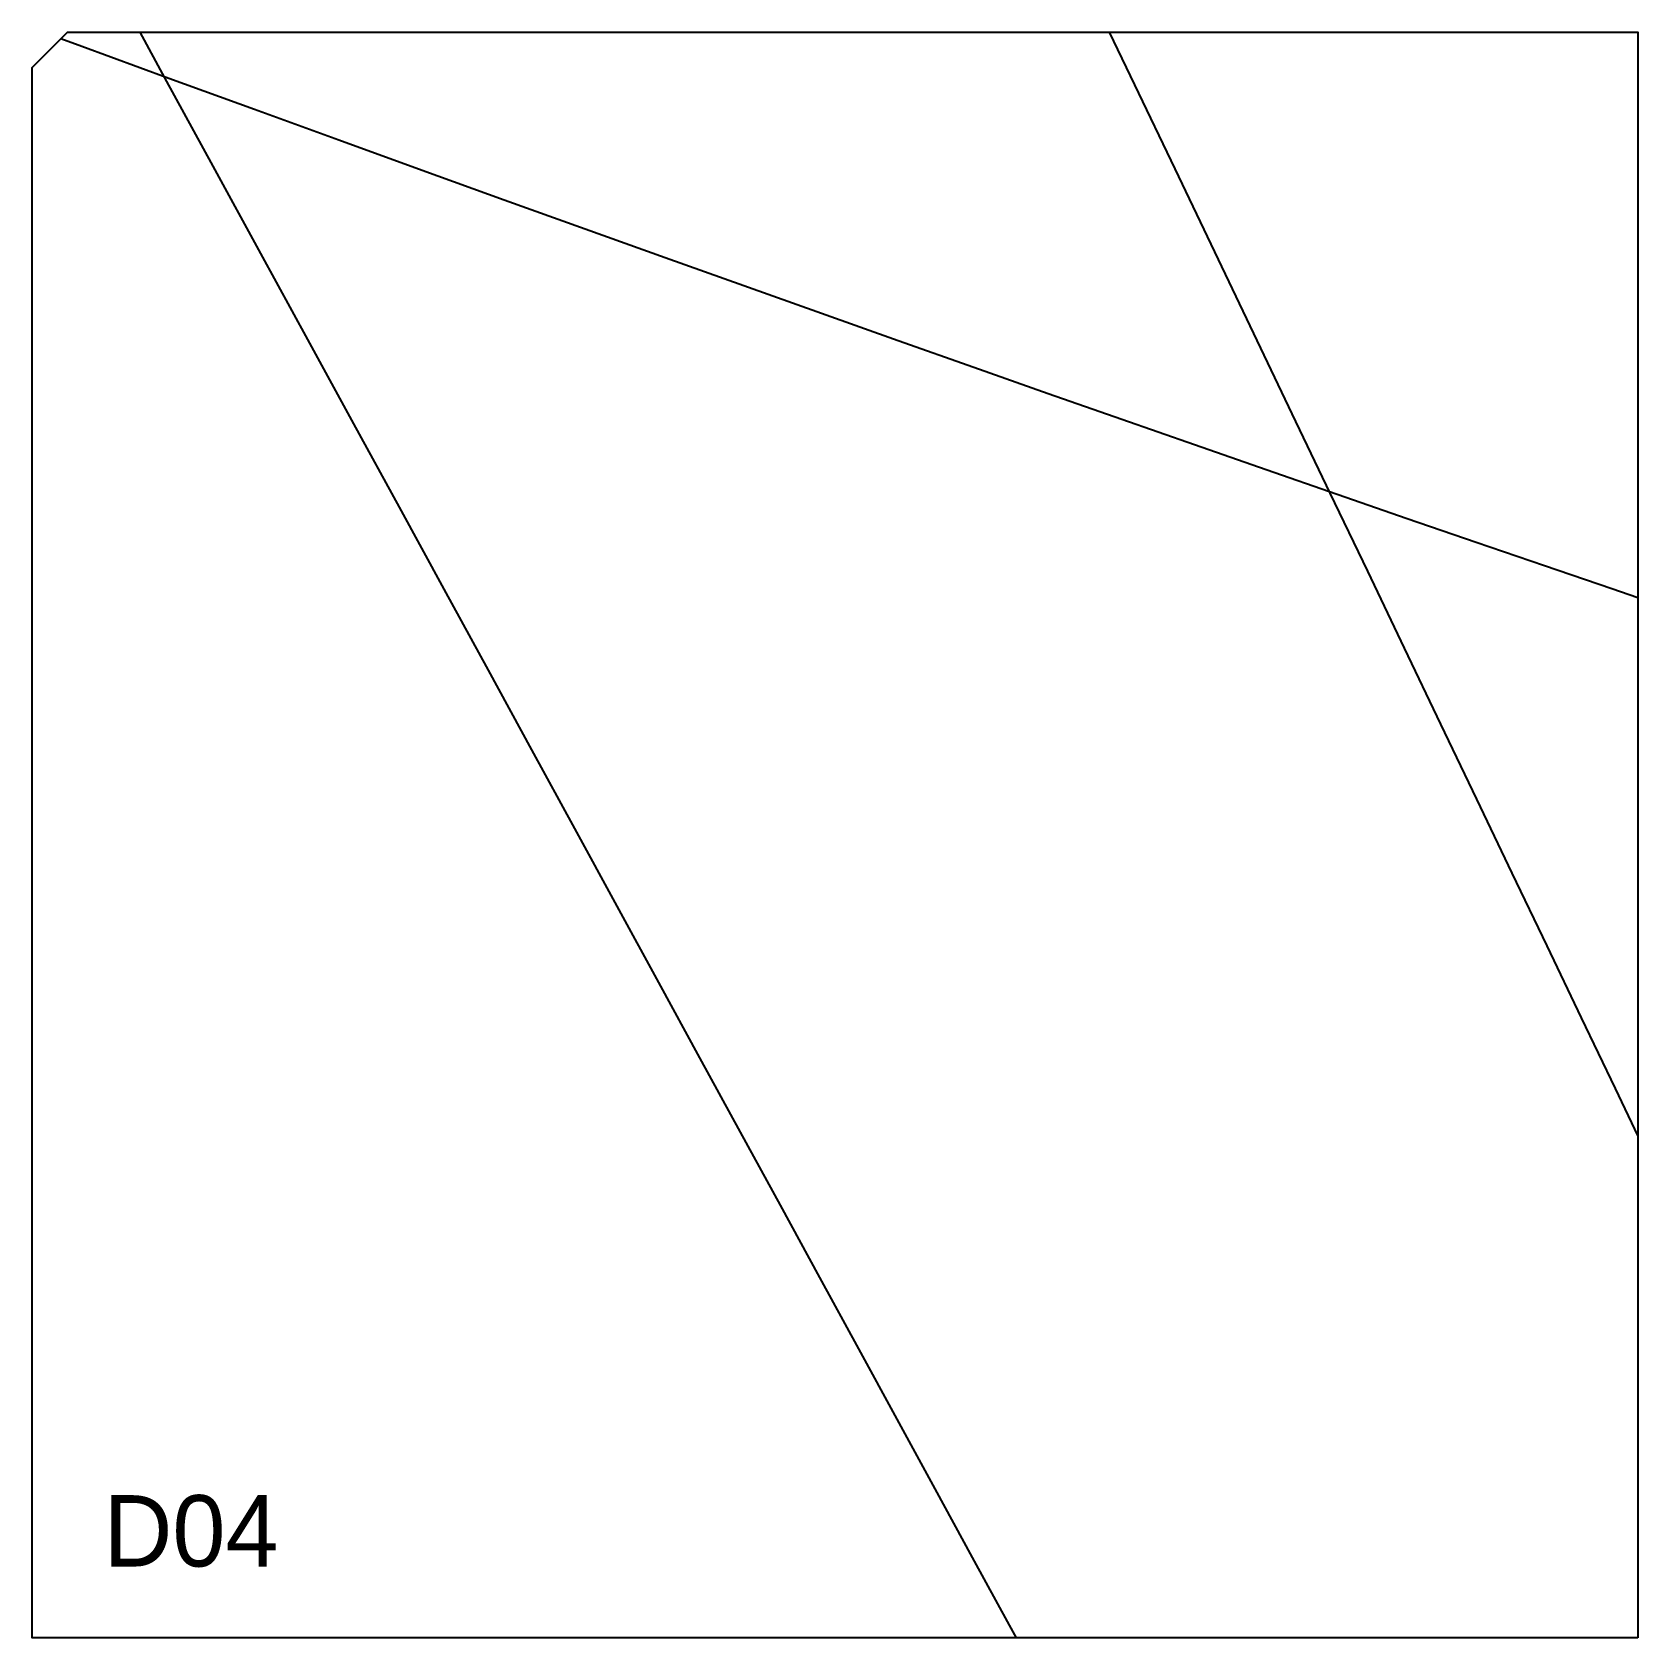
# Model space of a CAD drawing. Header units: millimetres. Extents: x 0 to 900, y 0 to 900.
import ezdxf

# ---------------------------------------------------------------- set-up
doc = ezdxf.new("R2010")
doc.units = ezdxf.units.MM
for name, color, linetype in [('CUT', 1, 'Continuous'), ('DECL', 30, 'Continuous'), ('HOUR', 7, 'Continuous'), ('HOUR15', 9, 'Continuous'), ('ID', 3, 'Continuous')]:
    doc.layers.add(name, color=color, linetype=linetype)

msp = doc.modelspace()

# ---------------------------------------------------------------- linework, layer by layer
at = {"layer": 'CUT'}
msp.add_lwpolyline([(900, 0), (0, 0), (0, 880.23), (9.87, 890.13), (19.77, 900), (900, 900), (900, 0)], close=True, dxfattribs=at)
at = {"layer": 'DECL'}
msp.add_lwpolyline([(16.14, 896.38), (27.8, 892.1), (76.56, 874.28), (124.61, 856.77), (171.96, 839.57), (218.63, 822.68), (264.65, 806.07), (310.02, 789.76), (354.76, 773.72), (398.88, 757.96), (442.41, 742.47), (485.35, 727.23), (527.72, 712.26), (569.53, 697.53), (610.8, 683.05), (651.53, 668.81), (691.74, 654.8), (731.44, 641.02), (770.65, 627.47), (809.36, 614.13), (847.61, 601.01), (885.38, 588.1), (900, 583.13)], dxfattribs=at)
at = {"layer": 'HOUR'}
msp.add_lwpolyline([(603.69, 900), (617.81, 870.51), (640.39, 823.36), (662.63, 776.91), (684.54, 731.15), (706.13, 686.06), (727.41, 641.62), (748.38, 597.82), (769.05, 554.64), (789.44, 512.07), (809.53, 470.1), (829.36, 428.7), (848.91, 387.87), (868.19, 347.59), (887.22, 307.86), (900, 281.16)], dxfattribs=at)
at = {"layer": 'HOUR15'}
msp.add_lwpolyline([(60.32, 900), (74.28, 874.42), (101.37, 824.79), (128.04, 775.93), (154.31, 727.8), (180.19, 680.4), (205.68, 633.71), (230.79, 587.7), (255.54, 542.36), (279.93, 497.67), (303.97, 453.62), (327.68, 410.2), (351.05, 367.39), (374.09, 325.16), (396.82, 283.52), (419.24, 242.45), (441.36, 201.93), (463.18, 161.95), (484.72, 122.5), (505.97, 83.57), (526.95, 45.14), (547.65, 7.2), (551.59, 0)], dxfattribs=at)

# ---------------------------------------------------------------- texts
at = {"layer": 'ID'}
msp.add_text('D04', height=40, dxfattribs=at).set_placement((40, 40))

doc.saveas('drawing.dxf')
